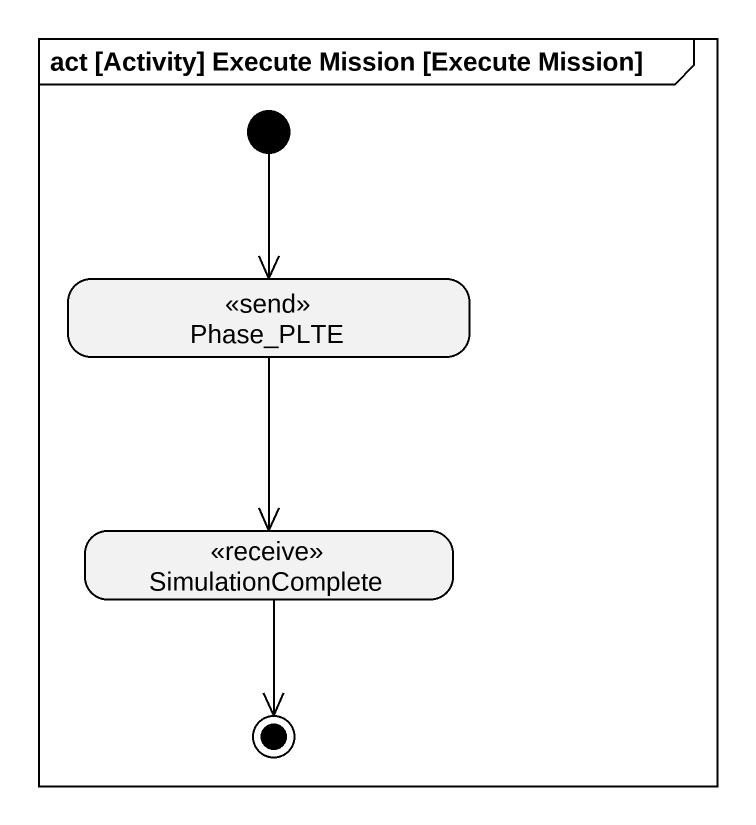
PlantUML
@startuml
mainframe act [Activity] Execute Mission [Execute Mission]
hide empty description
state Phase_PLTE <<send>>
state SimulationComplete <<receive>>
[*] --> Phase_PLTE
Phase_PLTE --> SimulationComplete
SimulationComplete --> [*]
@enduml
